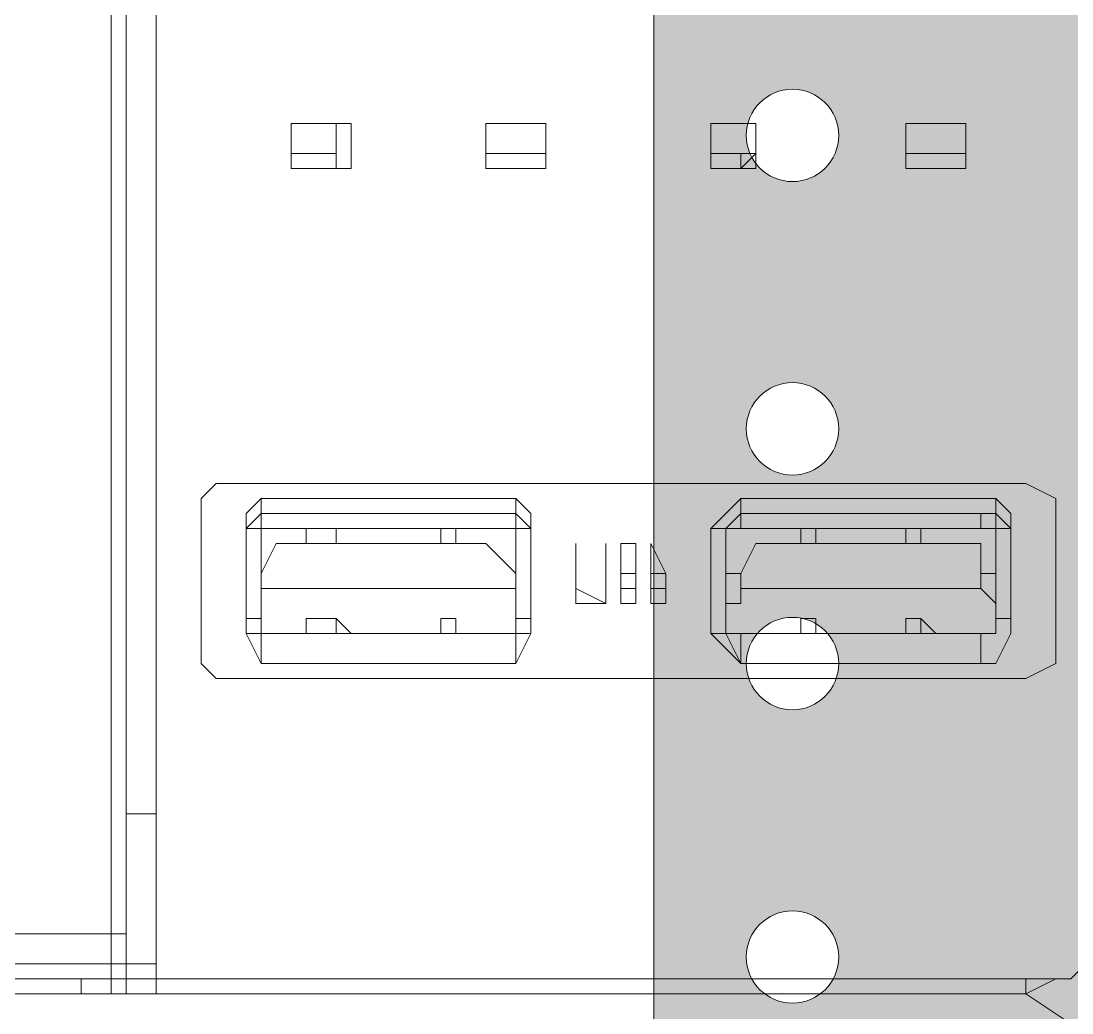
# Model space of a CAD drawing. Header units: millimetres. Extents: x 11706 to 18081, y 7308 to 12674.
# Drawn here: x 16320.11 to 16366.83, y 9233.52 to 9277.59 of the extents above; entities that cross this region are included whole.
import ezdxf

# ---------------------------------------------------------------- set-up
doc = ezdxf.new("R2010")
doc.units = ezdxf.units.MM
doc.layers.get('0').update_dxf_attribs({"lineweight": 0})
doc.layers.add('H', color=7, linetype='Continuous')

# ---------------------------------------------------------------- blocks, each defined once
blk = doc.blocks.new('ND-6842')
h = blk.add_hatch(color=9)
h.dxf.hatch_style = 1
h.paths.add_polyline_path([(2857.569, 7259.123), (2257.569, 7259.123), (2257.569, 5286.223), (2857.569, 5286.223)])
h.paths.add_polyline_path([(2807.569, 7209.123), (2807.569, 5336.223), (2307.569, 5336.223), (2307.569, 7209.123)], flags=16)
h = blk.add_hatch(color=9)
h.dxf.hatch_style = 1
h.paths.add_polyline_path([(2782.569, 7209.123), (2807.569, 7209.123), (2807.569, 5336.223), (2782.569, 5336.223)])
h.paths.add_polyline_path([(2792.569, 5345.523, 1), (2787.569, 5345.523, 1)], flags=16)
h.paths.add_polyline_path([(2792.569, 5361.398, 1), (2787.569, 5361.398, 1)], flags=16)
h.paths.add_polyline_path([(2792.569, 5377.273, 1), (2787.569, 5377.273, 1)], flags=16)
h.paths.add_polyline_path([(2792.569, 5389.973, 1), (2787.569, 5389.973, 1)], flags=16)
h.paths.add_polyline_path([(2792.569, 5405.848, 1), (2787.569, 5405.848, 1)], flags=16)
h.paths.add_polyline_path([(2792.569, 5421.723, 1), (2787.569, 5421.723, 1)], flags=16)
h.paths.add_polyline_path([(2792.569, 5434.423, 1), (2787.569, 5434.423, 1)], flags=16)
h.paths.add_polyline_path([(2792.569, 5450.298, 1), (2787.569, 5450.298, 1)], flags=16)
h.paths.add_polyline_path([(2792.569, 5466.173, 1), (2787.569, 5466.173, 1)], flags=16)
h.paths.add_polyline_path([(2792.569, 5478.873, 1), (2787.569, 5478.873, 1)], flags=16)
h.paths.add_polyline_path([(2792.569, 5494.748, 1), (2787.569, 5494.748, 1)], flags=16)
h.paths.add_polyline_path([(2792.569, 5510.623, 1), (2787.569, 5510.623, 1)], flags=16)
h.paths.add_polyline_path([(2792.569, 5523.323, 1), (2787.569, 5523.323, 1)], flags=16)
h.paths.add_polyline_path([(2792.569, 5539.198, 1), (2787.569, 5539.198, 1)], flags=16)
h.paths.add_polyline_path([(2792.569, 5555.073, 1), (2787.569, 5555.073, 1)], flags=16)
h.paths.add_polyline_path([(2792.569, 5567.773, 1), (2787.569, 5567.773, 1)], flags=16)
h.paths.add_polyline_path([(2792.569, 5583.648, 1), (2787.569, 5583.648, 1)], flags=16)
h.paths.add_polyline_path([(2792.569, 5599.523, 1), (2787.569, 5599.523, 1)], flags=16)
h.paths.add_polyline_path([(2792.569, 5612.223, 1), (2787.569, 5612.223, 1)], flags=16)
h.paths.add_polyline_path([(2792.569, 5628.098, 1), (2787.569, 5628.098, 1)], flags=16)
h.paths.add_polyline_path([(2792.569, 5643.973, 1), (2787.569, 5643.973, 1)], flags=16)
h.paths.add_polyline_path([(2792.569, 5656.673, 1), (2787.569, 5656.673, 1)], flags=16)
h.paths.add_polyline_path([(2792.569, 5672.548, 1), (2787.569, 5672.548, 1)], flags=16)
h.paths.add_polyline_path([(2792.569, 5688.423, 1), (2787.569, 5688.423, 1)], flags=16)
h.paths.add_polyline_path([(2792.569, 5701.123, 1), (2787.569, 5701.123, 1)], flags=16)
h.paths.add_polyline_path([(2792.569, 5716.998, 1), (2787.569, 5716.998, 1)], flags=16)
h.paths.add_polyline_path([(2792.569, 5732.873, 1), (2787.569, 5732.873, 1)], flags=16)
h.paths.add_polyline_path([(2792.569, 5745.573, 1), (2787.569, 5745.573, 1)], flags=16)
h.paths.add_polyline_path([(2792.569, 5761.448, 1), (2787.569, 5761.448, 1)], flags=16)
h.paths.add_polyline_path([(2792.569, 5777.323, 1), (2787.569, 5777.323, 1)], flags=16)
h.paths.add_polyline_path([(2792.569, 5790.023, 1), (2787.569, 5790.023, 1)], flags=16)
h.paths.add_polyline_path([(2792.569, 5805.898, 1), (2787.569, 5805.898, 1)], flags=16)
h.paths.add_polyline_path([(2792.569, 5821.773, 1), (2787.569, 5821.773, 1)], flags=16)
h.paths.add_polyline_path([(2792.569, 5834.473, 1), (2787.569, 5834.473, 1)], flags=16)
h.paths.add_polyline_path([(2792.569, 5850.348, 1), (2787.569, 5850.348, 1)], flags=16)
h.paths.add_polyline_path([(2792.569, 5866.223, 1), (2787.569, 5866.223, 1)], flags=16)
h.paths.add_polyline_path([(2792.569, 5878.923, 1), (2787.569, 5878.923, 1)], flags=16)
h.paths.add_polyline_path([(2792.569, 5894.798, 1), (2787.569, 5894.798, 1)], flags=16)
h.paths.add_polyline_path([(2792.569, 5910.673, 1), (2787.569, 5910.673, 1)], flags=16)
h.paths.add_polyline_path([(2792.569, 5923.373, 1), (2787.569, 5923.373, 1)], flags=16)
h.paths.add_polyline_path([(2792.569, 5939.248, 1), (2787.569, 5939.248, 1)], flags=16)
h.paths.add_polyline_path([(2792.569, 5955.123, 1), (2787.569, 5955.123, 1)], flags=16)
h.paths.add_polyline_path([(2792.569, 5967.823, 1), (2787.569, 5967.823, 1)], flags=16)
h.paths.add_polyline_path([(2792.569, 5983.698, 1), (2787.569, 5983.698, 1)], flags=16)
h.paths.add_polyline_path([(2792.569, 5999.573, 1), (2787.569, 5999.573, 1)], flags=16)
h.paths.add_polyline_path([(2792.569, 6012.273, 1), (2787.569, 6012.273, 1)], flags=16)
h.paths.add_polyline_path([(2792.569, 6028.148, 1), (2787.569, 6028.148, 1)], flags=16)
h.paths.add_polyline_path([(2792.569, 6044.023, 1), (2787.569, 6044.023, 1)], flags=16)
h.paths.add_polyline_path([(2792.569, 6056.723, 1), (2787.569, 6056.723, 1)], flags=16)
h.paths.add_polyline_path([(2792.569, 6072.598, 1), (2787.569, 6072.598, 1)], flags=16)
h.paths.add_polyline_path([(2792.569, 6088.473, 1), (2787.569, 6088.473, 1)], flags=16)
h.paths.add_polyline_path([(2792.569, 6101.173, 1), (2787.569, 6101.173, 1)], flags=16)
h.paths.add_polyline_path([(2792.569, 6117.048, 1), (2787.569, 6117.048, 1)], flags=16)
h.paths.add_polyline_path([(2792.569, 6132.923, 1), (2787.569, 6132.923, 1)], flags=16)
h.paths.add_polyline_path([(2792.569, 6145.623, 1), (2787.569, 6145.623, 1)], flags=16)
h.paths.add_polyline_path([(2792.569, 6161.498, 1), (2787.569, 6161.498, 1)], flags=16)
h.paths.add_polyline_path([(2792.569, 6177.373, 1), (2787.569, 6177.373, 1)], flags=16)
h.paths.add_polyline_path([(2792.569, 6190.073, 1), (2787.569, 6190.073, 1)], flags=16)
h.paths.add_polyline_path([(2792.569, 6205.948, 1), (2787.569, 6205.948, 1)], flags=16)
h.paths.add_polyline_path([(2792.569, 6221.823, 1), (2787.569, 6221.823, 1)], flags=16)
h.paths.add_polyline_path([(2792.569, 6234.523, 1), (2787.569, 6234.523, 1)], flags=16)
h.paths.add_polyline_path([(2792.569, 6250.398, 1), (2787.569, 6250.398, 1)], flags=16)
h.paths.add_polyline_path([(2792.569, 6266.273, 1), (2787.569, 6266.273, 1)], flags=16)
h.paths.add_polyline_path([(2792.569, 6278.973, 1), (2787.569, 6278.973, 1)], flags=16)
h.paths.add_polyline_path([(2792.569, 6294.848, 1), (2787.569, 6294.848, 1)], flags=16)
h.paths.add_polyline_path([(2792.569, 6310.723, 1), (2787.569, 6310.723, 1)], flags=16)
h.paths.add_polyline_path([(2792.569, 6323.423, 1), (2787.569, 6323.423, 1)], flags=16)
h.paths.add_polyline_path([(2792.569, 6339.298, 1), (2787.569, 6339.298, 1)], flags=16)
h.paths.add_polyline_path([(2792.569, 6355.173, 1), (2787.569, 6355.173, 1)], flags=16)
h.paths.add_polyline_path([(2792.569, 6367.873, 1), (2787.569, 6367.873, 1)], flags=16)
h.paths.add_polyline_path([(2792.569, 6383.748, 1), (2787.569, 6383.748, 1)], flags=16)
h.paths.add_polyline_path([(2792.569, 6399.623, 1), (2787.569, 6399.623, 1)], flags=16)
h.paths.add_polyline_path([(2792.569, 6412.323, 1), (2787.569, 6412.323, 1)], flags=16)
h.paths.add_polyline_path([(2792.569, 6428.198, 1), (2787.569, 6428.198, 1)], flags=16)
h.paths.add_polyline_path([(2792.569, 6444.073, 1), (2787.569, 6444.073, 1)], flags=16)
h.paths.add_polyline_path([(2792.569, 6456.773, 1), (2787.569, 6456.773, 1)], flags=16)
h.paths.add_polyline_path([(2792.569, 6472.648, 1), (2787.569, 6472.648, 1)], flags=16)
h.paths.add_polyline_path([(2792.569, 6488.523, 1), (2787.569, 6488.523, 1)], flags=16)
h.paths.add_polyline_path([(2792.569, 6501.223, 1), (2787.569, 6501.223, 1)], flags=16)
h.paths.add_polyline_path([(2792.569, 6517.098, 1), (2787.569, 6517.098, 1)], flags=16)
h.paths.add_polyline_path([(2792.569, 6532.973, 1), (2787.569, 6532.973, 1)], flags=16)
h.paths.add_polyline_path([(2792.569, 6545.673, 1), (2787.569, 6545.673, 1)], flags=16)
h.paths.add_polyline_path([(2792.569, 6561.548, 1), (2787.569, 6561.548, 1)], flags=16)
h.paths.add_polyline_path([(2792.569, 6577.423, 1), (2787.569, 6577.423, 1)], flags=16)
h.paths.add_polyline_path([(2792.569, 6590.123, 1), (2787.569, 6590.123, 1)], flags=16)
h.paths.add_polyline_path([(2792.569, 6605.998, 1), (2787.569, 6605.998, 1)], flags=16)
h.paths.add_polyline_path([(2792.569, 6621.873, 1), (2787.569, 6621.873, 1)], flags=16)
h.paths.add_polyline_path([(2792.569, 6634.573, 1), (2787.569, 6634.573, 1)], flags=16)
h.paths.add_polyline_path([(2792.569, 6650.448, 1), (2787.569, 6650.448, 1)], flags=16)
h.paths.add_polyline_path([(2792.569, 6666.323, 1), (2787.569, 6666.323, 1)], flags=16)
h.paths.add_polyline_path([(2792.569, 6679.023, 1), (2787.569, 6679.023, 1)], flags=16)
h.paths.add_polyline_path([(2792.569, 6694.898, 1), (2787.569, 6694.898, 1)], flags=16)
h.paths.add_polyline_path([(2792.569, 6710.773, 1), (2787.569, 6710.773, 1)], flags=16)
h.paths.add_polyline_path([(2792.569, 6723.473, 1), (2787.569, 6723.473, 1)], flags=16)
h.paths.add_polyline_path([(2792.569, 6739.348, 1), (2787.569, 6739.348, 1)], flags=16)
h.paths.add_polyline_path([(2792.569, 6755.223, 1), (2787.569, 6755.223, 1)], flags=16)
h.paths.add_polyline_path([(2792.569, 6767.923, 1), (2787.569, 6767.923, 1)], flags=16)
h.paths.add_polyline_path([(2792.569, 6783.798, 1), (2787.569, 6783.798, 1)], flags=16)
h.paths.add_polyline_path([(2792.569, 6799.673, 1), (2787.569, 6799.673, 1)], flags=16)
h.paths.add_polyline_path([(2792.569, 6812.373, 1), (2787.569, 6812.373, 1)], flags=16)
h.paths.add_polyline_path([(2792.569, 6828.248, 1), (2787.569, 6828.248, 1)], flags=16)
h.paths.add_polyline_path([(2792.569, 6844.123, 1), (2787.569, 6844.123, 1)], flags=16)
h.paths.add_polyline_path([(2792.569, 6856.823, 1), (2787.569, 6856.823, 1)], flags=16)
h.paths.add_polyline_path([(2792.569, 6872.698, 1), (2787.569, 6872.698, 1)], flags=16)
h.paths.add_polyline_path([(2792.569, 6888.573, 1), (2787.569, 6888.573, 1)], flags=16)
h.paths.add_polyline_path([(2792.569, 6901.273, 1), (2787.569, 6901.273, 1)], flags=16)
h.paths.add_polyline_path([(2792.569, 6917.148, 1), (2787.569, 6917.148, 1)], flags=16)
h.paths.add_polyline_path([(2792.569, 6933.023, 1), (2787.569, 6933.023, 1)], flags=16)
h.paths.add_polyline_path([(2792.569, 6945.723, 1), (2787.569, 6945.723, 1)], flags=16)
h.paths.add_polyline_path([(2792.569, 6961.598, 1), (2787.569, 6961.598, 1)], flags=16)
h.paths.add_polyline_path([(2792.569, 6977.473, 1), (2787.569, 6977.473, 1)], flags=16)
h.paths.add_polyline_path([(2792.569, 6990.173, 1), (2787.569, 6990.173, 1)], flags=16)
h.paths.add_polyline_path([(2792.569, 7006.048, 1), (2787.569, 7006.048, 1)], flags=16)
h.paths.add_polyline_path([(2792.569, 7021.923, 1), (2787.569, 7021.923, 1)], flags=16)
h.paths.add_polyline_path([(2792.569, 7034.623, 1), (2787.569, 7034.623, 1)], flags=16)
h.paths.add_polyline_path([(2792.569, 7050.498, 1), (2787.569, 7050.498, 1)], flags=16)
h.paths.add_polyline_path([(2792.569, 7066.373, 1), (2787.569, 7066.373, 1)], flags=16)
h.paths.add_polyline_path([(2792.569, 7079.073, 1), (2787.569, 7079.073, 1)], flags=16)
h.paths.add_polyline_path([(2792.569, 7094.948, 1), (2787.569, 7094.948, 1)], flags=16)
h.paths.add_polyline_path([(2792.569, 7110.823, 1), (2787.569, 7110.823, 1)], flags=16)
h.paths.add_polyline_path([(2792.569, 7123.523, 1), (2787.569, 7123.523, 1)], flags=16)
h.paths.add_polyline_path([(2792.569, 7139.398, 1), (2787.569, 7139.398, 1)], flags=16)
h.paths.add_polyline_path([(2792.569, 7155.273, 1), (2787.569, 7155.273, 1)], flags=16)
h.paths.add_polyline_path([(2792.569, 7167.973, 1), (2787.569, 7167.973, 1)], flags=16)
h.paths.add_polyline_path([(2792.569, 7183.848, 1), (2787.569, 7183.848, 1)], flags=16)
h.paths.add_polyline_path([(2792.569, 7199.723, 1), (2787.569, 7199.723, 1)], flags=16)
at = {"lineweight": 0}
blk.add_line((2782.569, 7209.123), (2782.569, 5336.223), dxfattribs=at)
for centre in [(2790.069, 6250.398), (2790.069, 6234.523), (2790.069, 6221.823), (2790.069, 6205.948)]:
    blk.add_circle(centre, 2.5, dxfattribs=at)
blk = doc.blocks.new('SRN-4000')
at = {"layer": 'H', "color": 8, "lineweight": 0}
for points in [[(3310.614, -2543.109), (3310.614, -2425.775)], [(3310.614, -2425.775), (3310.614, -2543.109)], [(3308.614, -2541.109), (3308.614, -2426.442)], [(3309.281, -2426.442), (3309.281, -2541.109)], [(3309.281, -2533.775), (3309.281, -2455.109)], [(3309.281, -2529.775), (3309.281, -2457.109)], [(3316.614, -2505.109), (3316.614, -2505.109)], [(3318.614, -2505.109), (3316.614, -2505.109)], [(3316.614, -2505.109), (3316.614, -2505.109)], [(3316.614, -2505.109), (3316.614, -2506.442)], [(3316.614, -2505.109), (3316.614, -2505.109)], [(3316.614, -2505.109), (3316.614, -2506.442)], [(3316.614, -2505.109), (3316.614, -2505.109)], [(3318.614, -2505.109), (3316.614, -2505.109)], [(3319.281, -2505.109), (3316.614, -2505.109)], [(3316.614, -2505.109), (3316.614, -2507.109)], [(3318.614, -2505.109), (3318.614, -2505.109)], [(3318.614, -2505.109), (3318.614, -2505.109)], [(3318.614, -2505.109), (3318.614, -2505.109)], [(3318.614, -2506.442), (3318.614, -2505.109)], [(3318.614, -2505.109), (3318.614, -2505.109)], [(3318.614, -2506.442), (3318.614, -2505.109)], [(3319.281, -2507.109), (3319.281, -2505.109)], [(3325.281, -2505.109), (3325.281, -2505.109)], [(3327.948, -2505.109), (3325.281, -2505.109)], [(3325.281, -2505.109), (3325.281, -2506.442)], [(3327.948, -2505.109), (3325.281, -2505.109)], [(3325.281, -2505.109), (3325.281, -2505.109)], [(3325.281, -2505.109), (3325.281, -2506.442)], [(3325.281, -2505.109), (3325.281, -2505.109)], [(3325.281, -2505.109), (3325.281, -2505.109)], [(3327.948, -2505.109), (3325.281, -2505.109)], [(3325.281, -2505.109), (3325.281, -2507.109)], [(3327.948, -2506.442), (3327.948, -2505.109)], [(3327.948, -2505.109), (3327.948, -2505.109)], [(3327.948, -2506.442), (3327.948, -2505.109)], [(3327.948, -2505.109), (3327.948, -2505.109)], [(3327.948, -2505.109), (3327.948, -2505.109)], [(3327.948, -2505.109), (3327.948, -2505.109)], [(3327.948, -2507.109), (3327.948, -2505.109)], [(3335.281, -2505.109), (3335.281, -2505.109)], [(3335.281, -2505.109), (3335.281, -2506.442)], [(3336.614, -2505.109), (3335.281, -2505.109)], [(3336.614, -2505.109), (3335.281, -2505.109)], [(3335.281, -2505.109), (3335.281, -2505.109)], [(3335.281, -2505.109), (3335.281, -2506.442)], [(3335.281, -2505.109), (3335.281, -2505.109)], [(3335.281, -2505.109), (3335.281, -2505.109)], [(3337.281, -2505.109), (3335.281, -2505.109)], [(3335.281, -2505.109), (3335.281, -2507.109)], [(3336.614, -2505.109), (3337.281, -2505.109)], [(3337.281, -2505.109), (3336.614, -2505.109)], [(3336.614, -2505.109), (3336.614, -2505.109)], [(3337.281, -2506.442), (3337.281, -2505.109)], [(3337.281, -2506.442), (3337.281, -2505.109)], [(3337.281, -2505.109), (3337.281, -2505.109)], [(3337.281, -2507.109), (3337.281, -2505.109)], [(3343.948, -2505.109), (3343.948, -2505.109)], [(3346.614, -2505.109), (3343.948, -2505.109)], [(3343.948, -2505.109), (3343.948, -2505.109)], [(3343.948, -2505.109), (3343.948, -2506.442)], [(3343.948, -2505.109), (3343.948, -2505.109)], [(3343.948, -2505.109), (3343.948, -2505.109)], [(3346.614, -2505.109), (3343.948, -2505.109)], [(3343.948, -2505.109), (3343.948, -2506.442)], [(3346.614, -2505.109), (3343.948, -2505.109)], [(3343.948, -2505.109), (3343.948, -2507.109)], [(3346.614, -2505.109), (3346.614, -2505.109)], [(3346.614, -2505.109), (3346.614, -2505.109)], [(3346.614, -2506.442), (3346.614, -2505.109)], [(3346.614, -2505.109), (3346.614, -2505.109)], [(3346.614, -2505.109), (3346.614, -2505.109)], [(3346.614, -2506.442), (3346.614, -2505.109)], [(3346.614, -2507.109), (3346.614, -2505.109)], [(3316.614, -2506.442), (3316.614, -2506.442)], [(3316.614, -2506.442), (3316.614, -2507.109)], [(3316.614, -2506.442), (3316.614, -2506.442)], [(3316.614, -2506.442), (3318.614, -2506.442)], [(3316.614, -2507.109), (3316.614, -2506.442)], [(3318.614, -2506.442), (3318.614, -2506.442)], [(3318.614, -2507.109), (3318.614, -2506.442)], [(3318.614, -2506.442), (3318.614, -2506.442)], [(3318.614, -2506.442), (3318.614, -2507.109)], [(3325.281, -2507.109), (3325.281, -2506.442)], [(3325.281, -2506.442), (3325.281, -2506.442)], [(3325.281, -2506.442), (3327.948, -2506.442)], [(3325.281, -2506.442), (3325.281, -2507.109)], [(3325.281, -2506.442), (3325.281, -2506.442)], [(3327.948, -2506.442), (3327.948, -2507.109)], [(3327.948, -2506.442), (3327.948, -2506.442)], [(3327.948, -2507.109), (3327.948, -2506.442)], [(3327.948, -2506.442), (3327.948, -2506.442)], [(3335.281, -2507.109), (3335.281, -2506.442)], [(3335.281, -2506.442), (3336.614, -2506.442)], [(3335.281, -2506.442), (3335.281, -2507.109)], [(3335.281, -2506.442), (3335.281, -2506.442)], [(3335.281, -2506.442), (3335.281, -2506.442)], [(3337.281, -2506.442), (3336.614, -2507.109)], [(3336.614, -2507.109), (3336.614, -2506.442)], [(3336.614, -2506.442), (3337.281, -2506.442)], [(3337.281, -2506.442), (3337.281, -2506.442)], [(3343.948, -2506.442), (3343.948, -2506.442)], [(3343.948, -2506.442), (3346.614, -2506.442)], [(3343.948, -2506.442), (3343.948, -2506.442)], [(3343.948, -2506.442), (3343.948, -2507.109)], [(3343.948, -2507.109), (3343.948, -2506.442)], [(3346.614, -2506.442), (3346.614, -2506.442)], [(3346.614, -2506.442), (3346.614, -2506.442)], [(3346.614, -2507.109), (3346.614, -2506.442)], [(3346.614, -2506.442), (3346.614, -2507.109)], [(3316.614, -2507.109), (3318.614, -2507.109)], [(3316.614, -2507.109), (3319.281, -2507.109)], [(3325.281, -2507.109), (3327.948, -2507.109)], [(3325.281, -2507.109), (3327.948, -2507.109)], [(3335.281, -2507.109), (3336.614, -2507.109)], [(3335.281, -2507.109), (3337.281, -2507.109)], [(3343.948, -2507.109), (3346.614, -2507.109)], [(3343.948, -2507.109), (3346.614, -2507.109)], [(3313.281, -2521.109), (3312.614, -2521.775)], [(3349.281, -2521.109), (3313.281, -2521.109)], [(3350.614, -2521.775), (3349.281, -2521.109)], [(3312.614, -2521.775), (3312.614, -2529.109)], [(3315.281, -2521.775), (3314.614, -2522.442), (3314.614, -2523.109)], [(3315.281, -2521.775), (3315.281, -2522.442)], [(3315.281, -2521.775), (3326.614, -2521.775)], [(3327.281, -2523.109), (3327.281, -2522.442), (3326.614, -2521.775)], [(3326.614, -2521.775), (3326.614, -2522.442)], [(3336.614, -2521.775), (3335.948, -2522.442), (3335.281, -2523.109)], [(3336.614, -2521.775), (3336.614, -2522.442)], [(3336.614, -2521.775), (3347.948, -2521.775)], [(3348.614, -2523.109), (3348.614, -2522.442), (3347.948, -2521.775)], [(3347.948, -2521.775), (3347.948, -2522.442)], [(3350.614, -2529.109), (3350.614, -2521.775)], [(3315.281, -2522.442), (3314.614, -2523.109)], [(3315.281, -2522.442), (3314.614, -2523.109)], [(3315.281, -2522.442), (3315.281, -2522.442)], [(3326.614, -2522.442), (3315.281, -2522.442)], [(3315.281, -2522.442), (3315.281, -2523.109), (3315.281, -2523.109)], [(3326.614, -2522.442), (3315.281, -2522.442)], [(3315.281, -2522.442), (3315.281, -2522.442)], [(3315.281, -2522.442), (3315.281, -2522.442)], [(3326.614, -2522.442), (3326.614, -2522.442)], [(3327.281, -2523.109), (3326.614, -2522.442)], [(3327.281, -2523.109), (3326.614, -2522.442)], [(3326.614, -2523.109), (3326.614, -2523.109), (3326.614, -2522.442)], [(3326.614, -2522.442), (3326.614, -2522.442)], [(3326.614, -2522.442), (3326.614, -2522.442)], [(3336.614, -2522.442), (3335.948, -2523.109)], [(3336.614, -2522.442), (3335.948, -2523.109)], [(3336.614, -2522.442), (3336.614, -2522.442)], [(3347.948, -2522.442), (3336.614, -2522.442)], [(3347.281, -2522.442), (3336.614, -2522.442)], [(3336.614, -2522.442), (3336.614, -2523.109), (3336.614, -2523.109)], [(3336.614, -2522.442), (3336.614, -2522.442)], [(3336.614, -2522.442), (3336.614, -2522.442)], [(3347.281, -2522.442), (3347.281, -2522.442)], [(3347.281, -2523.109), (3347.281, -2523.109), (3347.281, -2522.442)], [(3347.281, -2522.442), (3347.281, -2522.442)], [(3347.948, -2522.442), (3347.281, -2522.442)], [(3347.948, -2523.109), (3347.948, -2522.442)], [(3348.614, -2523.109), (3347.948, -2522.442)], [(3314.614, -2523.109), (3314.614, -2523.109)], [(3314.614, -2523.109), (3314.614, -2527.775)], [(3314.614, -2527.775), (3314.614, -2523.109)], [(3315.281, -2523.109), (3315.281, -2523.109), (3314.614, -2523.109)], [(3314.614, -2523.109), (3314.614, -2527.109)], [(3314.614, -2523.109), (3314.614, -2523.109)], [(3314.614, -2523.109), (3314.614, -2523.109)], [(3315.281, -2523.109), (3315.281, -2523.109)], [(3326.614, -2523.109), (3315.281, -2523.109)], [(3315.281, -2523.109), (3315.281, -2527.109)], [(3315.281, -2523.109), (3315.281, -2523.109)], [(3315.281, -2523.109), (3315.281, -2523.109)], [(3318.614, -2523.109), (3318.614, -2523.109), (3317.281, -2523.109)], [(3317.281, -2523.109), (3317.281, -2523.109), (3317.281, -2523.109)], [(3317.281, -2523.109), (3318.614, -2523.109)], [(3317.281, -2523.109), (3317.281, -2523.109)], [(3317.281, -2523.109), (3317.281, -2523.109)], [(3317.281, -2523.109), (3317.281, -2523.109)], [(3317.281, -2523.109), (3317.281, -2523.109)], [(3317.281, -2523.109), (3317.281, -2523.109)], [(3317.281, -2523.775), (3317.281, -2523.109), (3317.281, -2523.109)], [(3317.281, -2523.109), (3317.281, -2523.775)], [(3317.281, -2523.109), (3317.281, -2523.109), (3317.281, -2523.109)], [(3318.614, -2523.109), (3318.614, -2523.109), (3318.614, -2523.109)], [(3318.614, -2523.109), (3318.614, -2523.109)], [(3318.614, -2523.109), (3318.614, -2523.109), (3318.614, -2523.109)], [(3318.614, -2523.109), (3318.614, -2523.109)], [(3318.614, -2523.109), (3318.614, -2523.109)], [(3319.281, -2523.109), (3318.614, -2523.109), (3318.614, -2523.775)], [(3318.614, -2523.109), (3318.614, -2523.109)], [(3318.614, -2523.775), (3318.614, -2523.109)], [(3319.281, -2523.109), (3319.281, -2523.109)], [(3323.281, -2523.775), (3323.281, -2523.109), (3323.281, -2523.109)], [(3323.281, -2523.109), (3323.281, -2523.109)], [(3323.281, -2523.109), (3323.281, -2523.109), (3323.281, -2523.109)], [(3323.281, -2523.109), (3323.281, -2523.109)], [(3323.281, -2523.109), (3323.281, -2523.109)], [(3323.281, -2523.109), (3323.281, -2523.109)], [(3323.281, -2523.109), (3323.281, -2523.109), (3323.281, -2523.109)], [(3323.281, -2523.109), (3323.281, -2523.109)], [(3323.281, -2523.109), (3323.281, -2523.775)], [(3323.281, -2523.109), (3323.948, -2523.109)], [(3323.948, -2523.109), (3323.281, -2523.109), (3323.281, -2523.109)], [(3323.948, -2523.109), (3323.948, -2523.109), (3323.948, -2523.775)], [(3323.948, -2523.109), (3323.948, -2523.109)], [(3323.948, -2523.109), (3323.948, -2523.109)], [(3323.948, -2523.109), (3323.948, -2523.109), (3323.948, -2523.109)], [(3323.948, -2523.109), (3323.948, -2523.109)], [(3323.948, -2523.109), (3323.948, -2523.109)], [(3323.948, -2523.109), (3323.948, -2523.109), (3323.948, -2523.109)], [(3323.948, -2523.775), (3323.948, -2523.109)], [(3323.948, -2523.109), (3323.948, -2523.109)], [(3326.614, -2523.109), (3326.614, -2523.109)], [(3326.614, -2527.109), (3326.614, -2523.109)], [(3327.281, -2523.109), (3327.281, -2523.109), (3326.614, -2523.109)], [(3326.614, -2523.109), (3326.614, -2523.109)], [(3326.614, -2523.109), (3326.614, -2523.109)], [(3327.281, -2523.109), (3327.281, -2523.109)], [(3327.281, -2523.109), (3327.281, -2527.775)], [(3327.281, -2527.775), (3327.281, -2523.109)], [(3327.281, -2527.109), (3327.281, -2523.109)], [(3327.281, -2523.109), (3327.281, -2523.109)], [(3327.281, -2523.109), (3327.281, -2523.109)], [(3335.281, -2523.109), (3335.948, -2523.109)], [(3335.281, -2527.775), (3335.281, -2523.109)], [(3336.614, -2523.109), (3335.948, -2523.109)], [(3335.948, -2523.109), (3335.948, -2527.775)], [(3335.948, -2523.109), (3335.948, -2523.109), (3335.948, -2523.109)], [(3335.948, -2523.109), (3335.948, -2527.109)], [(3335.948, -2523.109), (3335.948, -2527.109)], [(3335.948, -2523.109), (3335.948, -2523.109)], [(3335.948, -2523.109), (3335.948, -2523.109)], [(3335.948, -2523.109), (3335.948, -2523.109)], [(3347.281, -2523.109), (3336.614, -2523.109)], [(3336.614, -2523.109), (3336.614, -2523.109)], [(3339.281, -2523.109), (3339.948, -2523.109)], [(3339.948, -2523.109), (3339.281, -2523.109), (3339.281, -2523.109)], [(3339.281, -2523.109), (3339.281, -2523.109)], [(3339.281, -2523.109), (3339.281, -2523.109)], [(3339.281, -2523.109), (3339.281, -2523.109)], [(3339.281, -2523.109), (3339.281, -2523.109)], [(3339.281, -2523.109), (3339.281, -2523.109)], [(3339.281, -2523.109), (3339.281, -2523.109), (3339.281, -2523.109)], [(3339.281, -2523.109), (3339.281, -2523.775)], [(3339.281, -2523.775), (3339.281, -2523.109), (3339.281, -2523.109)], [(3339.281, -2523.109), (3339.281, -2523.109), (3339.281, -2523.109)], [(3339.948, -2523.109), (3339.948, -2523.109)], [(3339.948, -2523.109), (3339.948, -2523.109), (3339.948, -2523.109)], [(3339.948, -2523.109), (3339.948, -2523.109), (3339.948, -2523.109)], [(3339.948, -2523.109), (3339.948, -2523.109)], [(3339.948, -2523.109), (3339.948, -2523.109)], [(3339.948, -2523.109), (3339.948, -2523.109)], [(3339.948, -2523.109), (3339.948, -2523.109), (3339.948, -2523.775)], [(3339.948, -2523.109), (3339.948, -2523.109)], [(3339.948, -2523.775), (3339.948, -2523.109)], [(3343.948, -2523.109), (3343.948, -2523.109)], [(3343.948, -2523.109), (3343.948, -2523.109)], [(3343.948, -2523.775), (3343.948, -2523.109), (3343.948, -2523.109)], [(3343.948, -2523.109), (3343.948, -2523.109)], [(3343.948, -2523.109), (3343.948, -2523.109)], [(3343.948, -2523.109), (3343.948, -2523.109), (3343.948, -2523.109)], [(3343.948, -2523.109), (3343.948, -2523.775)], [(3343.948, -2523.109), (3343.948, -2523.109)], [(3343.948, -2523.109), (3344.614, -2523.109)], [(3343.948, -2523.109), (3343.948, -2523.109), (3343.948, -2523.109)], [(3344.614, -2523.109), (3344.614, -2523.109), (3343.948, -2523.109)], [(3344.614, -2523.109), (3344.614, -2523.109)], [(3344.614, -2523.109), (3344.614, -2523.109)], [(3344.614, -2523.109), (3344.614, -2523.109)], [(3345.281, -2523.109), (3344.614, -2523.109), (3344.614, -2523.775)], [(3344.614, -2523.109), (3344.614, -2523.109), (3344.614, -2523.109)], [(3344.614, -2523.775), (3344.614, -2523.109)], [(3344.614, -2523.109), (3344.614, -2523.109), (3344.614, -2523.109)], [(3344.614, -2523.109), (3344.614, -2523.109)], [(3345.281, -2523.109), (3345.281, -2523.109)], [(3347.281, -2523.109), (3347.948, -2523.109)], [(3347.948, -2523.109), (3347.948, -2523.109)], [(3347.948, -2527.109), (3347.948, -2523.109)], [(3347.948, -2527.109), (3347.948, -2523.109)], [(3347.948, -2523.109), (3347.948, -2523.109), (3347.948, -2523.109)], [(3348.614, -2523.109), (3347.948, -2523.109)], [(3347.948, -2523.109), (3347.948, -2523.109)], [(3347.948, -2523.109), (3347.948, -2523.109)], [(3348.614, -2523.109), (3348.614, -2523.109)], [(3348.614, -2523.109), (3348.614, -2527.775)], [(3348.614, -2527.775), (3348.614, -2523.109)], [(3315.948, -2523.775), (3315.281, -2525.109)], [(3325.281, -2523.775), (3315.948, -2523.775)], [(3317.281, -2523.775), (3318.614, -2523.775)], [(3323.281, -2523.775), (3323.948, -2523.775)], [(3326.614, -2525.109), (3325.281, -2523.775)], [(3329.281, -2523.775), (3329.281, -2525.775), (3329.281, -2525.775), (3329.281, -2525.775), (3330.614, -2526.442), (3330.614, -2525.775), (3330.614, -2525.775), (3330.614, -2525.109), (3330.614, -2523.775)], [(3329.281, -2523.775), (3329.281, -2523.775), (3329.281, -2523.775)], [(3330.614, -2523.775), (3330.614, -2525.775), (3330.614, -2526.442), (3330.614, -2526.442), (3329.281, -2526.442), (3329.281, -2526.442)], [(3329.281, -2526.442), (3329.281, -2525.775), (3329.281, -2525.775), (3329.281, -2523.775)], [(3330.614, -2523.775), (3330.614, -2523.775), (3330.614, -2523.775)], [(3331.281, -2525.775), (3331.281, -2526.442), (3331.948, -2526.442), (3331.948, -2525.775), (3331.948, -2525.775), (3331.948, -2525.775), (3331.948, -2525.775), (3331.281, -2525.775), (3331.281, -2525.775), (3331.281, -2525.775), (3331.281, -2525.109), (3331.281, -2525.109), (3331.281, -2525.109), (3331.281, -2525.109), (3331.281, -2523.775), (3331.948, -2523.775)], [(3331.948, -2523.775), (3331.948, -2525.109), (3331.948, -2525.109)], [(3331.948, -2523.775), (3331.948, -2523.775), (3331.948, -2523.775)], [(3332.614, -2523.775), (3332.614, -2523.775), (3333.281, -2525.109), (3333.281, -2525.109), (3333.281, -2525.109), (3333.281, -2525.109), (3333.281, -2525.775)], [(3332.614, -2526.442), (3332.614, -2525.109), (3332.614, -2523.775)], [(3337.281, -2523.775), (3336.614, -2525.109)], [(3347.281, -2523.775), (3337.281, -2523.775)], [(3339.281, -2523.775), (3339.948, -2523.775)], [(3343.948, -2523.775), (3344.614, -2523.775)], [(3347.281, -2525.109), (3347.281, -2523.775)], [(3315.281, -2525.775), (3315.281, -2525.109)], [(3315.281, -2525.109), (3315.281, -2525.775)], [(3315.281, -2525.775), (3315.281, -2525.775), (3315.281, -2525.109)], [(3315.281, -2525.109), (3315.281, -2525.109)], [(3315.281, -2525.109), (3315.281, -2525.109), (3315.281, -2525.109)], [(3326.614, -2525.109), (3326.614, -2525.775)], [(3326.614, -2525.775), (3326.614, -2525.109)], [(3326.614, -2525.109), (3326.614, -2525.109)], [(3326.614, -2525.109), (3326.614, -2525.109), (3326.614, -2525.109)], [(3326.614, -2525.775), (3326.614, -2525.775), (3326.614, -2525.109)], [(3331.948, -2525.109), (3331.948, -2525.109), (3331.281, -2525.109), (3331.281, -2525.109), (3331.281, -2525.109), (3331.948, -2525.109), (3331.948, -2525.775), (3331.948, -2525.775)], [(3332.614, -2525.109), (3333.281, -2525.109), (3333.281, -2525.109), (3333.281, -2525.109), (3333.281, -2525.109), (3333.281, -2525.109), (3332.614, -2525.109)], [(3332.614, -2525.109), (3332.614, -2525.109), (3332.614, -2525.109)], [(3335.948, -2525.109), (3336.614, -2525.109), (3336.614, -2525.109)], [(3336.614, -2525.775), (3336.614, -2525.109)], [(3336.614, -2525.109), (3336.614, -2525.775)], [(3336.614, -2525.109), (3336.614, -2525.109)], [(3336.614, -2525.775), (3336.614, -2525.775), (3336.614, -2525.109)], [(3347.281, -2525.109), (3347.281, -2525.775)], [(3347.281, -2525.775), (3347.281, -2525.109)], [(3347.281, -2525.109), (3347.948, -2525.109), (3347.948, -2525.109)], [(3347.281, -2525.109), (3347.281, -2525.109)], [(3347.281, -2525.775), (3347.281, -2525.775), (3347.281, -2525.109)], [(3315.281, -2525.775), (3326.614, -2525.775)], [(3315.281, -2525.775), (3315.281, -2525.775)], [(3315.281, -2525.775), (3315.281, -2526.442), (3315.281, -2526.442)], [(3326.614, -2526.442), (3326.614, -2526.442), (3326.614, -2525.775)], [(3326.614, -2525.775), (3326.614, -2525.775)], [(3331.948, -2525.775), (3331.948, -2525.775), (3331.948, -2526.442), (3331.948, -2526.442), (3331.281, -2526.442), (3331.281, -2526.442)], [(3331.281, -2526.442), (3331.281, -2526.442), (3331.281, -2525.775)], [(3332.614, -2525.775), (3332.614, -2525.775), (3332.614, -2525.775)], [(3332.614, -2525.775), (3333.281, -2525.775), (3333.281, -2525.775), (3333.281, -2525.775), (3333.281, -2525.775), (3333.281, -2525.775), (3333.281, -2525.775), (3332.614, -2525.775)], [(3333.281, -2525.775), (3333.281, -2525.775), (3333.281, -2525.775), (3333.281, -2525.775), (3333.281, -2526.442), (3332.614, -2526.442), (3332.614, -2526.442)], [(3336.614, -2525.775), (3336.614, -2526.442), (3335.948, -2526.442)], [(3336.614, -2525.775), (3347.281, -2525.775)], [(3336.614, -2525.775), (3336.614, -2525.775)], [(3347.948, -2526.442), (3347.948, -2526.442), (3347.281, -2525.775)], [(3347.281, -2525.775), (3347.281, -2525.775)], [(3314.614, -2527.109), (3315.281, -2527.109), (3315.281, -2527.109)], [(3314.614, -2527.109), (3314.614, -2527.109)], [(3314.614, -2527.109), (3314.614, -2527.775)], [(3315.281, -2527.775), (3315.281, -2527.109)], [(3318.614, -2527.109), (3317.281, -2527.109)], [(3317.281, -2527.109), (3317.281, -2527.775)], [(3317.281, -2527.775), (3317.281, -2527.775), (3317.281, -2527.109)], [(3318.614, -2527.775), (3318.614, -2527.109)], [(3318.614, -2527.109), (3319.281, -2527.775), (3319.281, -2527.775)], [(3323.948, -2527.109), (3323.281, -2527.109)], [(3323.281, -2527.109), (3323.281, -2527.775)], [(3323.281, -2527.775), (3323.281, -2527.775), (3323.281, -2527.109)], [(3323.948, -2527.109), (3323.948, -2527.775), (3323.948, -2527.775)], [(3323.948, -2527.775), (3323.948, -2527.109)], [(3326.614, -2527.109), (3327.281, -2527.109), (3327.281, -2527.109)], [(3326.614, -2527.109), (3326.614, -2527.775)], [(3327.281, -2527.109), (3327.281, -2527.109)], [(3327.281, -2527.775), (3327.281, -2527.109)], [(3335.948, -2527.109), (3335.948, -2527.109), (3335.948, -2527.109)], [(3335.948, -2527.109), (3335.948, -2527.109)], [(3335.948, -2527.775), (3335.948, -2527.109)], [(3335.948, -2527.109), (3335.948, -2527.775)], [(3339.948, -2527.109), (3339.281, -2527.109)], [(3339.281, -2527.109), (3339.281, -2527.775)], [(3339.281, -2527.775), (3339.281, -2527.775), (3339.281, -2527.109)], [(3339.948, -2527.775), (3339.948, -2527.109)], [(3339.948, -2527.109), (3339.948, -2527.775), (3339.948, -2527.775)], [(3344.614, -2527.109), (3343.948, -2527.109)], [(3343.948, -2527.109), (3343.948, -2527.775)], [(3343.948, -2527.775), (3343.948, -2527.775), (3343.948, -2527.109)], [(3344.614, -2527.109), (3345.281, -2527.775), (3345.281, -2527.775)], [(3344.614, -2527.775), (3344.614, -2527.109)], [(3347.948, -2527.109), (3347.948, -2527.109), (3347.948, -2527.109)], [(3347.948, -2527.109), (3348.614, -2527.109)], [(3347.948, -2527.109), (3347.948, -2527.775)], [(3347.948, -2527.775), (3347.948, -2527.109)], [(3314.614, -2527.775), (3315.281, -2527.775)], [(3314.614, -2527.775), (3315.281, -2529.109)], [(3314.614, -2527.775), (3315.281, -2529.109)], [(3314.614, -2527.775), (3314.614, -2527.775)], [(3315.281, -2527.775), (3315.281, -2527.775)], [(3315.281, -2527.775), (3326.614, -2527.775)], [(3315.281, -2527.775), (3315.281, -2527.775), (3315.281, -2527.775)], [(3315.281, -2527.775), (3326.614, -2527.775)], [(3315.281, -2527.775), (3315.281, -2527.775)], [(3315.281, -2527.775), (3315.281, -2529.109)], [(3315.281, -2527.775), (3315.281, -2527.775)], [(3317.281, -2527.775), (3317.281, -2527.775), (3317.281, -2527.775)], [(3317.281, -2527.775), (3318.614, -2527.775)], [(3317.281, -2527.775), (3317.281, -2527.775)], [(3317.281, -2527.775), (3318.614, -2527.775), (3318.614, -2527.775)], [(3317.281, -2527.775), (3317.281, -2527.775), (3317.281, -2527.775)], [(3317.281, -2527.775), (3317.281, -2527.775)], [(3317.281, -2527.775), (3317.281, -2527.775)], [(3317.281, -2527.775), (3317.281, -2527.775)], [(3317.281, -2527.775), (3317.281, -2527.775)], [(3318.614, -2527.775), (3318.614, -2527.775)], [(3318.614, -2527.775), (3318.614, -2527.775), (3318.614, -2527.775)], [(3318.614, -2527.775), (3318.614, -2527.775)], [(3318.614, -2527.775), (3318.614, -2527.775), (3318.614, -2527.775)], [(3318.614, -2527.775), (3318.614, -2527.775)], [(3318.614, -2527.775), (3318.614, -2527.775)], [(3319.281, -2527.775), (3319.281, -2527.775)], [(3323.281, -2527.775), (3323.281, -2527.775), (3323.281, -2527.775)], [(3323.281, -2527.775), (3323.281, -2527.775), (3323.281, -2527.775)], [(3323.281, -2527.775), (3323.281, -2527.775)], [(3323.281, -2527.775), (3323.281, -2527.775)], [(3323.281, -2527.775), (3323.281, -2527.775)], [(3323.281, -2527.775), (3323.281, -2527.775)], [(3323.281, -2527.775), (3323.281, -2527.775), (3323.948, -2527.775)], [(3323.281, -2527.775), (3323.948, -2527.775)], [(3323.281, -2527.775), (3323.281, -2527.775)], [(3323.948, -2527.775), (3323.948, -2527.775)], [(3323.948, -2527.775), (3323.948, -2527.775), (3323.948, -2527.775)], [(3323.948, -2527.775), (3323.948, -2527.775)], [(3323.948, -2527.775), (3323.948, -2527.775)], [(3323.948, -2527.775), (3323.948, -2527.775)], [(3323.948, -2527.775), (3323.948, -2527.775), (3323.948, -2527.775)], [(3323.948, -2527.775), (3323.948, -2527.775)], [(3326.614, -2527.775), (3327.281, -2527.775)], [(3326.614, -2527.775), (3326.614, -2527.775)], [(3326.614, -2529.109), (3327.281, -2527.775)], [(3326.614, -2529.109), (3327.281, -2527.775)], [(3326.614, -2527.775), (3326.614, -2527.775), (3326.614, -2527.775)], [(3326.614, -2529.109), (3326.614, -2527.775)], [(3326.614, -2527.775), (3326.614, -2527.775)], [(3326.614, -2527.775), (3326.614, -2527.775)], [(3327.281, -2527.775), (3327.281, -2527.775)], [(3335.281, -2527.775), (3335.948, -2528.442), (3336.614, -2529.109)], [(3335.281, -2527.775), (3335.948, -2527.775)], [(3335.948, -2527.775), (3336.614, -2527.775)], [(3335.948, -2527.775), (3336.614, -2527.775)], [(3335.948, -2527.775), (3336.614, -2529.109)], [(3336.614, -2527.775), (3347.281, -2527.775)], [(3336.614, -2527.775), (3347.281, -2527.775)], [(3336.614, -2527.775), (3336.614, -2527.775), (3336.614, -2527.775)], [(3336.614, -2527.775), (3336.614, -2527.775)], [(3336.614, -2527.775), (3336.614, -2529.109)], [(3336.614, -2527.775), (3336.614, -2527.775)], [(3339.281, -2527.775), (3339.948, -2527.775)], [(3339.281, -2527.775), (3339.281, -2527.775)], [(3339.281, -2527.775), (3339.281, -2527.775), (3339.281, -2527.775)], [(3339.281, -2527.775), (3339.281, -2527.775), (3339.948, -2527.775)], [(3339.281, -2527.775), (3339.281, -2527.775), (3339.281, -2527.775)], [(3339.281, -2527.775), (3339.281, -2527.775)], [(3339.281, -2527.775), (3339.281, -2527.775)], [(3339.281, -2527.775), (3339.281, -2527.775)], [(3339.281, -2527.775), (3339.281, -2527.775)], [(3339.948, -2527.775), (3339.948, -2527.775)], [(3339.948, -2527.775), (3339.948, -2527.775), (3339.948, -2527.775)], [(3339.948, -2527.775), (3339.948, -2527.775)], [(3339.948, -2527.775), (3339.948, -2527.775), (3339.948, -2527.775)], [(3339.948, -2527.775), (3339.948, -2527.775)], [(3339.948, -2527.775), (3339.948, -2527.775)], [(3339.948, -2527.775), (3339.948, -2527.775)], [(3343.948, -2527.775), (3343.948, -2527.775)], [(3343.948, -2527.775), (3343.948, -2527.775), (3343.948, -2527.775)], [(3343.948, -2527.775), (3343.948, -2527.775)], [(3343.948, -2527.775), (3343.948, -2527.775)], [(3343.948, -2527.775), (3343.948, -2527.775), (3343.948, -2527.775)], [(3343.948, -2527.775), (3344.614, -2527.775), (3344.614, -2527.775)], [(3343.948, -2527.775), (3344.614, -2527.775)], [(3343.948, -2527.775), (3343.948, -2527.775)], [(3343.948, -2527.775), (3343.948, -2527.775)], [(3344.614, -2527.775), (3344.614, -2527.775)], [(3344.614, -2527.775), (3344.614, -2527.775)], [(3344.614, -2527.775), (3344.614, -2527.775)], [(3344.614, -2527.775), (3344.614, -2527.775), (3344.614, -2527.775)], [(3344.614, -2527.775), (3344.614, -2527.775)], [(3344.614, -2527.775), (3344.614, -2527.775), (3344.614, -2527.775)], [(3345.281, -2527.775), (3345.281, -2527.775)], [(3347.281, -2527.775), (3347.281, -2527.775), (3347.281, -2527.775)], [(3347.281, -2529.109), (3347.281, -2527.775)], [(3347.948, -2527.775), (3347.281, -2527.775)], [(3347.281, -2527.775), (3347.948, -2527.775)], [(3347.948, -2527.775), (3347.948, -2527.775)], [(3347.948, -2527.775), (3347.948, -2527.775)], [(3347.948, -2529.109), (3348.614, -2527.775)], [(3347.948, -2529.109), (3348.614, -2527.775)], [(3348.614, -2527.775), (3348.614, -2527.775)], [(3312.614, -2529.109), (3313.281, -2529.775)], [(3315.281, -2529.109), (3315.281, -2529.109)], [(3315.281, -2529.109), (3315.281, -2529.109)], [(3326.614, -2529.109), (3315.281, -2529.109)], [(3315.281, -2529.109), (3326.614, -2529.109)], [(3326.614, -2529.109), (3326.614, -2529.109)], [(3326.614, -2529.109), (3326.614, -2529.109)], [(3336.614, -2529.109), (3336.614, -2529.109)], [(3347.948, -2529.109), (3336.614, -2529.109)], [(3336.614, -2529.109), (3336.614, -2529.109)], [(3336.614, -2529.109), (3347.948, -2529.109)], [(3347.281, -2529.109), (3347.281, -2529.109)], [(3347.948, -2529.109), (3347.948, -2529.109)], [(3349.281, -2529.775), (3350.614, -2529.109)], [(3309.281, -2529.775), (3309.281, -2529.775)], [(3309.281, -2529.775), (3309.281, -2531.775)], [(3313.281, -2529.775), (3349.281, -2529.775)], [(3309.281, -2531.775), (3309.281, -2531.775)], [(3309.281, -2535.775), (3309.281, -2531.775)], [(3309.281, -2537.775), (3309.281, -2535.775), (3309.281, -2535.109), (3309.281, -2534.442), (3309.281, -2533.775)], [(3309.281, -2535.775), (3309.281, -2535.109)], [(3309.281, -2535.775), (3310.614, -2535.775), (3310.614, -2535.109), (3310.614, -2535.109), (3310.614, -2535.775), (3310.614, -2535.775), (3310.614, -2537.109), (3310.614, -2538.442), (3310.614, -2539.775), (3310.614, -2541.109), (3310.614, -2542.442), (3310.614, -2543.109), (3310.614, -2543.775)], [(3309.281, -2535.775), (3309.281, -2535.775), (3309.281, -2535.775)], [(3309.281, -2535.775), (3309.281, -2535.775)], [(3310.614, -2535.775), (3309.281, -2535.775)], [(3309.281, -2542.442), (3309.281, -2537.775)], [(2947.281, -2541.109), (3308.614, -2541.109)], [(3308.614, -2542.442), (3308.614, -2541.775), (3308.614, -2541.109)], [(3308.614, -2541.109), (3309.281, -2541.109), (3309.281, -2541.109)], [(3309.281, -2541.109), (3309.281, -2541.775), (3309.281, -2542.442)], [(3349.281, -2543.109), (3350.614, -2543.109), (3351.281, -2543.109), (3351.948, -2542.442), (3351.948, -2541.775), (3352.614, -2541.109)], [(3308.614, -2542.442), (2947.281, -2542.442)], [(3308.614, -2543.109), (3308.614, -2542.442)], [(3308.614, -2543.109), (3309.281, -2543.109), (3309.281, -2542.442)], [(3308.614, -2542.442), (3309.281, -2542.442), (3309.281, -2542.442)], [(3308.614, -2543.109), (3309.281, -2543.109), (3309.281, -2542.442)], [(3309.281, -2542.442), (3309.281, -2543.109), (3308.614, -2543.109)], [(3309.281, -2542.442), (3309.281, -2542.442)], [(3309.281, -2542.442), (3309.281, -2542.442)], [(3309.281, -2542.442), (3310.614, -2542.442)], [(2947.281, -2543.109), (3308.614, -2543.109)], [(3308.614, -2543.109), (2947.281, -2543.109)], [(3243.281, -2543.109), (3305.281, -2543.109)], [(3306.614, -2543.109), (3306.614, -2543.109), (3306.614, -2543.109), (3306.614, -2543.109), (3306.614, -2543.109), (3306.614, -2543.109), (3306.614, -2543.109), (3306.614, -2543.109), (3306.614, -2543.109), (3306.614, -2543.109), (3306.614, -2543.109), (3306.614, -2543.109), (3306.614, -2543.109), (3306.614, -2543.109), (3306.614, -2543.109), (3306.614, -2543.109), (3306.614, -2543.109), (3306.614, -2543.109), (3306.614, -2543.109), (3306.614, -2543.109), (3306.614, -2543.109), (3306.614, -2543.109), (3306.614, -2543.109), (3306.614, -2543.109), (3307.281, -2543.109), (3307.281, -2543.109), (3307.281, -2543.109), (3307.281, -2543.109), (3307.281, -2543.109), (3307.281, -2543.109), (3307.281, -2543.109), (3307.281, -2543.109), (3307.281, -2543.109), (3307.281, -2543.109), (3307.281, -2543.775), (3307.281, -2543.775), (3307.281, -2543.775), (3307.281, -2543.775), (3307.281, -2543.775), (3307.281, -2543.775), (3307.281, -2543.775), (3307.281, -2543.775), (3307.281, -2543.775), (3307.281, -2543.775), (3307.281, -2543.775), (3307.281, -2543.775), (3307.281, -2543.775), (3307.281, -2543.775), (3307.281, -2543.775), (3307.281, -2543.775), (3307.281, -2543.775), (3307.281, -2543.775), (3307.281, -2543.775), (3307.281, -2543.775)], [(3307.281, -2543.109), (3307.281, -2543.109), (3307.281, -2543.109)], [(3307.281, -2543.109), (3307.281, -2543.109)], [(3307.281, -2543.109), (3307.281, -2543.109), (3307.281, -2543.109)], [(3307.281, -2543.109), (3307.281, -2543.109)], [(3307.281, -2543.775), (3307.281, -2543.109), (3307.281, -2543.109)], [(3308.614, -2543.109), (3308.614, -2543.109)], [(3308.614, -2543.109), (3308.614, -2543.109)], [(3308.614, -2543.109), (3308.614, -2543.109), (3308.614, -2543.109)], [(3308.614, -2543.109), (3308.614, -2543.109)], [(3308.614, -2543.109), (3308.614, -2543.109), (3308.614, -2543.109)], [(3308.614, -2543.109), (3308.614, -2543.109), (3308.614, -2543.775)], [(3310.614, -2543.109), (3309.281, -2543.109)], [(3309.281, -2543.109), (3309.281, -2543.775)], [(3309.281, -2543.109), (3309.281, -2543.109)], [(3310.614, -2543.109), (3349.281, -2543.109)], [(3310.614, -2543.109), (3310.614, -2543.775), (3310.614, -2543.775)], [(3310.614, -2543.109), (3310.614, -2543.775), (3310.614, -2543.775)], [(3310.614, -2543.109), (3310.614, -2543.109), (3310.614, -2543.109)], [(3349.281, -2543.109), (3349.281, -2543.775), (3349.281, -2543.775)]]:
    blk.add_lwpolyline(points, dxfattribs=at)
at = {"layer": 'H', "lineweight": 0}
for points in [[(3352.614, -2541.109), (3352.614, -2541.775), (3351.948, -2542.442), (3351.281, -2543.109), (3350.614, -2543.109), (3349.281, -2543.775)], [(3305.281, -2543.109), (3305.281, -2543.109)], [(3309.281, -2543.775), (3225.281, -2543.775)], [(3225.281, -2543.775), (3310.614, -2543.775)], [(3307.281, -2543.775), (3308.614, -2543.775)], [(3307.281, -2543.775), (3307.281, -2543.775)], [(3308.614, -2543.775), (3307.281, -2543.775)], [(3308.614, -2543.775), (3308.614, -2543.775)], [(3309.281, -2543.775), (3308.614, -2543.775)], [(3309.281, -2543.775), (3309.281, -2543.775)], [(3309.281, -2543.775), (3309.281, -2543.775)], [(3310.614, -2543.775), (3309.281, -2543.775)], [(3309.281, -2543.775), (3309.281, -2543.775)], [(3309.281, -2543.775), (3324.614, -2543.775)], [(3309.281, -2543.775), (3309.281, -2543.775)], [(3349.281, -2543.775), (3310.614, -2543.775)], [(3310.614, -2543.775), (3310.614, -2543.775)], [(3351.281, -2545.109), (3349.281, -2543.775)]]:
    blk.add_lwpolyline(points, dxfattribs=at)

msp = doc.modelspace()

# ---------------------------------------------------------------- block references
at = {"color": 1, "xscale": 0.8213333333333326, "yscale": 0.8213333333333326, "zscale": 0.8213333333333326}
msp.add_blockref('ND-6842', (14062.825, 4138.853), dxfattribs=at)
msp.add_blockref('SRN-4000', (13015.494, 11778.148))

doc.saveas('drawing.dxf')
